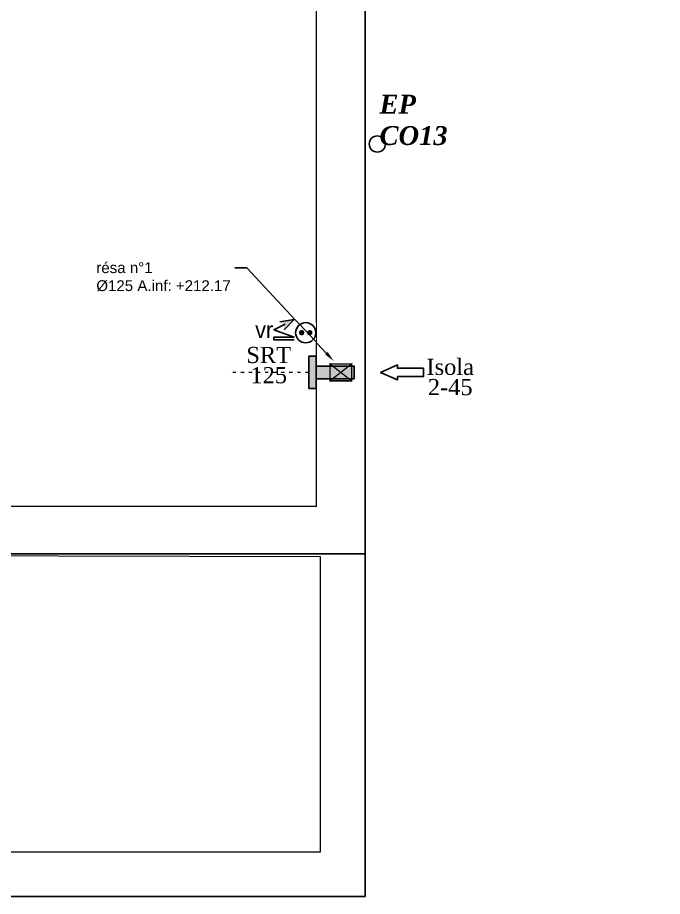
# Model space of a CAD drawing. Header units: millimetres. Extents: x 449410 to 506007, y -379864 to -318775.
# Drawn here: x 474046 to 478828, y -367801 to -361281 of the extents above; entities that cross this region are included whole.
import ezdxf
from ezdxf import colors
from ezdxf.entities.mleader import LeaderData, LeaderLine
from ezdxf.math import Vec2, Vec3

# ---------------------------------------------------------------- set-up
doc = ezdxf.new("R2010")
doc.units = ezdxf.units.MM
doc.set_wipeout_variables(frame=1)
doc.linetypes.add('ACAD_ISO03W100', pattern=[30, 12, -18])
doc.layers.add('_GAZELEC-RESERVATION', color=1, linetype='Continuous', lineweight=18)
doc.layers.add('_GAZELEC-RESERVATION 2', color=132, linetype='Continuous', lineweight=18)
for name, color, linetype in [('prlm-EAU-EPEXT', 145, 'Continuous'), ('prlm-ELEC-CFO', 201, 'Continuous'), ('prlm-MOD-PB', 123, 'Continuous'), ('prlm-VMC', 93, 'Continuous')]:
    doc.layers.add(name, color=color, linetype=linetype)
doc.layers.add('prlm-xpoly', color=7, linetype='Continuous', plot=False)
doc.layers.add('prlm-ZEROPLOT', color=254, linetype='Continuous', plot=False)
doc.styles.add('prlm-eau-ep', font='timesbi.ttf', dxfattribs={"height": 18})
doc.styles.add('prlm-elec-cfo', font='comic.ttf', dxfattribs={"height": 12})
doc.styles.add('prlm-vmc', font='pala.ttf', dxfattribs={"height": 14})
doc.styles.get("Standard").update_dxf_attribs({"font": 'arial.ttf'})

# ---------------------------------------------------------------- blocks, each defined once
blk = doc.blocks.new('xi.EA-Ma')
at = {"layer": 'prlm-MOD-PB'}
blk.add_hatch(color=0, dxfattribs=at).paths.add_polyline_path([(-4.65, 0), (-4.65, -28), (4.65, -28), (4.65, 0)])
at = {"layer": 'prlm-VMC', "linetype": 'ByBlock'}
blk.add_hatch(color=0, dxfattribs=at).paths.add_polyline_path([(-12, 5.6), (12, 5.6), (12, 0), (-12, 0)])
at = {"layer": 'prlm-MOD-PB', "color": 0, "linetype": 'ByBlock', "lineweight": -2, "flags": 128}
blk.add_lwpolyline([(-4.65, 0), (-4.65, -28), (4.65, -28), (4.65, 0)], close=True, dxfattribs=at)
at = {"layer": 'prlm-VMC', "color": 0, "linetype": 'ByBlock', "flags": 128}
for points in [[(-12, 5.6), (12, 5.6), (12, 0), (-12, 0)], [(-3.09, -60.19), (-3.09, -79.51), (3.09, -79.51), (3.09, -60.19), (5.59, -60.19), (0, -47.69), (-5.59, -60.19)]]:
    blk.add_lwpolyline(points, close=True, dxfattribs=at)
at = {"layer": 'prlm-ZEROPLOT', "color": 250, "linetype": 'ACAD_ISO03W100', "lineweight": 0, "ltscale": 0.2}
blk.add_lwpolyline([(0, 5.6), (0, 65.6)], dxfattribs=at)
blk = doc.blocks.new('xi.VR')
at = {"layer": 'prlm-ELEC-CFO', "lineweight": 5}
blk.add_hatch(color=0, dxfattribs=at).paths.add_polyline_path([(-3, 6), (-0.1, 3.7), (0, 0), (7.5, 7.5)])
at = {"layer": 'prlm-ELEC-CFO', "color": 0}
for points in [[(-3, 6), (7.5, 7.5), (0, 0)], [(0.95, 4.23), (-7.5, 0), (7.5, -5.5), (-7.5, -5.5), (-7.5, -7.5), (7.5, -7.5)]]:
    blk.add_lwpolyline(points, dxfattribs=at)
blk = doc.blocks.new('xi.PC')
at = {"color": 0, "lineweight": 5}
blk.add_wipeout([(-7.5, -7.5), (7.5, -7.5), (7.5, 7.5), (-7.5, 7.5)], dxfattribs=at).dxf.layer = 'prlm-ELEC-CFO'
at = {"layer": 'prlm-ELEC-CFO', "color": 0, "linetype": 'ByBlock', "lineweight": 5, "const_width": 2}
for points in [[(-4, 0, 1), (-2, 0, 1)], [(2, 0, 1), (4, 0, 1)]]:
    blk.add_lwpolyline(points, format="xyb", close=True, dxfattribs=at)
at = {"layer": 'prlm-ELEC-CFO', "color": 0, "linetype": 'ByBlock', "lineweight": -2}
blk.add_circle((0, 0), 7.5, dxfattribs=at)
blk = doc.blocks.new('xi.epext')
at = {"layer": 'prlm-EAU-EPEXT', "color": 0, "linetype": 'ByBlock', "lineweight": -2}
blk.add_circle((0, 0), 5, dxfattribs=at)

msp = doc.modelspace()

# ---------------------------------------------------------------- linework, layer by layer
at = {"layer": '_GAZELEC-RESERVATION 2', "const_width": 10}
msp.add_lwpolyline([(476522.737, -363913.381), (476522.737, -363850.881), (476362.733, -363850.891), (476362.733, -363975.891), (476522.741, -363975.881), (476522.741, -363850.881), (476362.741, -363975.891), (476362.733, -363850.891), (476522.741, -363975.881)], dxfattribs=at)
at = {"layer": 'prlm-xpoly', "lineweight": 0}
for points in [[(469527.999, -364904.864), (476262.799, -364904.864), (476262.799, -361025.14), (472065.901, -361025.14), (472065.902, -359994.764), (472735.902, -359994.764), (472735.902, -359322.683), (472065.902, -359322.683), (472065.902, -359090.268), (469498.365, -359090.285), (469498.377, -361560.615), (470127.85, -361560.615), (470127.85, -362524.948), (469527.999, -362524.948)], [(476292.796, -365282.44), (469477.037, -365264.864), (469480.599, -367471.242), (476292.796, -367471.242)]]:
    msp.add_lwpolyline(points, close=True, dxfattribs=at)

# ---------------------------------------------------------------- block references
at = {"layer": 'prlm-EAU-EPEXT', "xscale": 11.99999999999999, "yscale": 11.99999999999999, "zscale": 11.99999999999999}
msp.add_blockref('xi.epext', (476714.096, -362218.716), dxfattribs=at)

# ---------------------------------------------------------------- texts
at = {"layer": 'prlm-EAU-EPEXT', "insert": (476729.955, -361852.792), "char_height": 140, "attachment_point": 1, "style": 'prlm-eau-ep'}
msp.add_mtext_dynamic_manual_height_columns('EP CO13', width=91.58378, gutter_width=75, heights=[0], dxfattribs=at)

# ---------------------------------------------------------------- leaders
at = {"layer": '_GAZELEC-RESERVATION', "color": 6}
ml = msp.add_multileader_mtext('Standard', dxfattribs=at)
ml.set_content('résa n°39\\P300x400 en dalle haute', color=6)
ml.set_leader_properties()
ml.build(insert=Vec2(0, 0))
ml.multileader.update_dxf_attribs({"has_text_frame": 1, "arrow_head_size": 80, "scale": 20})
ctx = ml.context
ctx.base_point, ctx.scale, ctx.char_height, ctx.arrow_head_size, ctx.landing_gap_size, ctx.plane_origin = Vec3(467468.237, -361351.651), 20, 80, 80, 40, Vec3(461916.999, -361153.274)
notes = []
notes.append((ctx, [(0, (1, 1, 0), (468790.824, -361351.651), (-1, 0), 89.845, [(0, [(469578.27, -361895.621)], 0, [])])]))
ctx.mtext.insert, ctx.mtext.width, ctx.mtext.flow_direction = Vec3(467508.237, -361310.942), 1568.85041, 5
for ctx, leaders in notes:
    for number, flags, end, landing, length, lines in leaders:
        leader = LeaderData()
        leader.index, (leader.has_last_leader_line, leader.has_dogleg_vector, leader.attachment_direction) = number, flags
        leader.last_leader_point, leader.dogleg_vector, leader.dogleg_length = Vec3(end), Vec3(landing), length
        for number, points, colour, breaks in lines:
            line = LeaderLine()
            line.index, line.vertices, line.color, line.breaks = number, Vec3.list(points), colors.encode_raw_color(colour), breaks
            leader.lines.append(line)
        ctx.leaders.append(leader)

# ---------------------------------------------------------------- next in the draw order: texts
at = {"layer": 'prlm-VMC', "insert": (475908.328, -363723.954), "char_height": 120, "width": 236.73962, "attachment_point": 2, "line_spacing_factor": 0.75, "style": 'prlm-vmc', "bg_fill": 3, "box_fill_scale": 1.1, "bg_fill_color": 256, "bg_fill_transparency": 0}
msp.add_mtext('SRT 125', dxfattribs=at)

# ---------------------------------------------------------------- next in the draw order: linework, layer by layer
at = {"layer": 'prlm-ZEROPLOT'}
for points in [[(460622.804, -321132.114), (469529.28, -321132.115), (469529.28, -324328.59), (476622.905, -324327.426), (476622.9, -365260.426), (469152.798, -365260.426), (469147.999, -363470.344), (460622.798, -363470.343)], [(460622.799, -363470.343), (469147.999, -363470.344), (469152.798, -365260.426), (476622.9, -365260.426), (476622.796, -367801.242), (469147.999, -367801.242), (469147.999, -366084.864), (460622.798, -366084.864)]]:
    msp.add_lwpolyline(points, close=True, dxfattribs=at)

# ---------------------------------------------------------------- next in the draw order: block references
at = {"layer": 'prlm-VMC', "xscale": 10, "yscale": 10, "zscale": 10, "rotation": 89.99999333235499}
msp.add_blockref('xi.EA-Ma', (476261.125, -363913.397), dxfattribs=at)

# ---------------------------------------------------------------- next in the draw order: texts
at = {"layer": 'prlm-ELEC-CFO', "lineweight": 20, "insert": (475874.77, -363596.931), "char_height": 120, "attachment_point": 5, "line_spacing_factor": 0.8, "style": 'prlm-elec-cfo', "bg_fill": 3, "box_fill_scale": 1.1, "bg_fill_color": 256, "bg_fill_transparency": 0}
msp.add_mtext('vr', dxfattribs=at)
at = {"layer": 'prlm-VMC', "linetype": 'ByBlock', "lineweight": -2, "insert": (477254.579, -363812.114), "char_height": 120, "width": 236.73962, "attachment_point": 2, "line_spacing_factor": 0.75, "style": 'prlm-vmc', "bg_fill": 3, "box_fill_scale": 1.1, "bg_fill_color": 256, "bg_fill_transparency": 0}
msp.add_mtext('Isola\\P2-45', dxfattribs=at)

# ---------------------------------------------------------------- next in the draw order: block references
at = {"layer": 'prlm-ELEC-CFO', "xscale": 10, "yscale": 10, "zscale": 10}
msp.add_blockref('xi.VR', (476021.945, -363596.931), dxfattribs=at)

# ---------------------------------------------------------------- next in the draw order: block references
msp.add_blockref('xi.PC', (476182.799, -363618.937), dxfattribs=at)

# ---------------------------------------------------------------- next in the draw order: leaders
at = {"layer": '_GAZELEC-RESERVATION', "color": 6}
ml = msp.add_multileader_mtext('Standard', dxfattribs=at)
ml.set_content('résa n°1\\P%%C125 A.inf: +212.17', color=6)
ml.set_leader_properties()
ml.build(insert=Vec2(0, 0))
ml.multileader.update_dxf_attribs({"has_text_frame": 1, "arrow_head_size": 80, "scale": 20})
ctx = ml.context
ctx.base_point, ctx.scale, ctx.char_height, ctx.arrow_head_size, ctx.landing_gap_size, ctx.plane_origin = Vec3(474589.554, -363138.128), 20, 80, 80, 40, Vec3(468882.136, -362939.75)
notes = []
notes.append((ctx, [(0, (1, 1, 0), (475747.066, -363138.128), (-1, 0), 89.845, [(0, [(476389.877, -363828.864)], 0, [])])]))
ctx.mtext.insert, ctx.mtext.width, ctx.mtext.flow_direction = Vec3(474629.554, -363096.518), 1568.85041, 5
for ctx, leaders in notes:
    for number, flags, end, landing, length, lines in leaders:
        leader = LeaderData()
        leader.index, (leader.has_last_leader_line, leader.has_dogleg_vector, leader.attachment_direction) = number, flags
        leader.last_leader_point, leader.dogleg_vector, leader.dogleg_length = Vec3(end), Vec3(landing), length
        for number, points, colour, breaks in lines:
            line = LeaderLine()
            line.index, line.vertices, line.color, line.breaks = number, Vec3.list(points), colors.encode_raw_color(colour), breaks
            leader.lines.append(line)
        ctx.leaders.append(leader)

doc.saveas('drawing.dxf')
